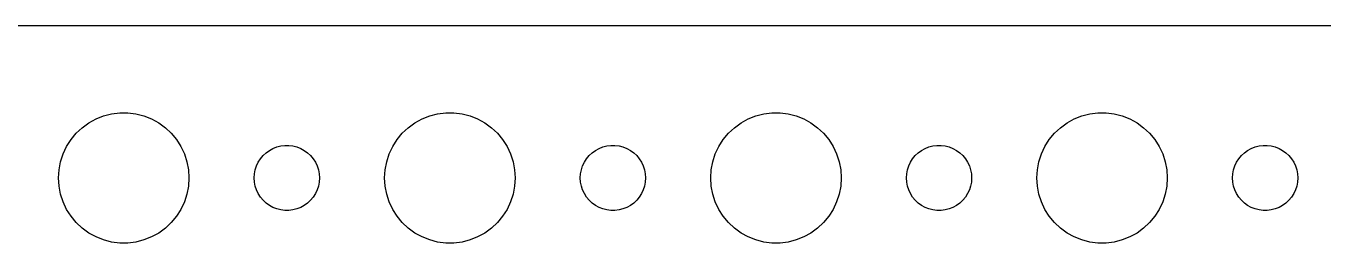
# Model space of a CAD drawing. Header units: metres. Extents: x -112 to 112, y -29 to 29.
# Drawn here: x -4.5 to 55.2, y 19.5 to 29.5 of the extents above; entities that cross this region are included whole.
import ezdxf

# ---------------------------------------------------------------- set-up
doc = ezdxf.new("R2010")
doc.units = ezdxf.units.M

msp = doc.modelspace()

# ---------------------------------------------------------------- linework, layer by layer
for p, q in [((107.314, 29.4901), (-107.314, 29.4901)), ((-1.60747, 25.033), (-1.27733, 25.2145)), ((-1.27733, 25.2145), (-0.92705, 25.3532)), ((-0.92705, 25.3532), (-0.56213, 25.4469)), ((-0.56213, 25.4469), (-0.18837, 25.4941)), ((-0.18837, 25.4941), (0.18837, 25.4941)), ((0.18837, 25.4941), (0.56213, 25.4469)), ((0.56213, 25.4469), (0.92705, 25.3532)), ((0.92705, 25.3532), (1.27733, 25.2145)), ((1.27733, 25.2145), (1.60747, 25.033)), ((13.3925, 25.033), (13.7227, 25.2145)), ((13.7227, 25.2145), (14.0729, 25.3532)), ((14.0729, 25.3532), (14.4379, 25.4469)), ((14.4379, 25.4469), (14.8116, 25.4941)), ((14.8116, 25.4941), (15.1884, 25.4941)), ((15.1884, 25.4941), (15.5621, 25.4469)), ((15.5621, 25.4469), (15.927, 25.3532)), ((15.927, 25.3532), (16.2773, 25.2145)), ((16.2773, 25.2145), (16.6075, 25.033)), ((28.3925, 25.033), (28.7227, 25.2145)), ((28.7227, 25.2145), (29.0729, 25.3532)), ((29.0729, 25.3532), (29.4379, 25.4469)), ((29.4379, 25.4469), (29.8116, 25.4941)), ((29.8116, 25.4941), (30.1884, 25.4941)), ((30.1884, 25.4941), (30.5621, 25.4469)), ((30.5621, 25.4469), (30.927, 25.3532)), ((30.927, 25.3532), (31.2773, 25.2145)), ((31.2773, 25.2145), (31.6075, 25.033)), ((43.3925, 25.033), (43.7227, 25.2145)), ((43.7227, 25.2145), (44.0729, 25.3532)), ((44.0729, 25.3532), (44.4379, 25.4469)), ((44.4379, 25.4469), (44.8116, 25.4941)), ((44.8116, 25.4941), (45.1884, 25.4941)), ((45.1884, 25.4941), (45.5621, 25.4469)), ((45.5621, 25.4469), (45.927, 25.3532)), ((45.927, 25.3532), (46.2773, 25.2145)), ((46.2773, 25.2145), (46.6075, 25.033)), ((-2.42705, 24.2634), (-2.1869, 24.5536)), ((-2.1869, 24.5536), (-1.91226, 24.8115)), ((-1.91226, 24.8115), (-1.60747, 25.033)), ((1.60747, 25.033), (1.91226, 24.8115)), ((1.91226, 24.8115), (2.1869, 24.5536)), ((2.1869, 24.5536), (2.42705, 24.2634)), ((12.5729, 24.2634), (12.8131, 24.5536)), ((12.8131, 24.5536), (13.0877, 24.8115)), ((13.0877, 24.8115), (13.3925, 25.033)), ((16.6075, 25.033), (16.9123, 24.8115)), ((16.9123, 24.8115), (17.1869, 24.5536)), ((17.1869, 24.5536), (17.427, 24.2634)), ((27.5729, 24.2634), (27.8131, 24.5536)), ((27.8131, 24.5536), (28.0877, 24.8115)), ((28.0877, 24.8115), (28.3925, 25.033)), ((31.6075, 25.033), (31.9123, 24.8115)), ((31.9123, 24.8115), (32.1869, 24.5536)), ((32.1869, 24.5536), (32.427, 24.2634)), ((42.5729, 24.2634), (42.8131, 24.5536)), ((42.8131, 24.5536), (43.0877, 24.8115)), ((43.0877, 24.8115), (43.3925, 25.033)), ((46.6075, 25.033), (46.9123, 24.8115)), ((46.9123, 24.8115), (47.1869, 24.5536)), ((47.1869, 24.5536), (47.427, 24.2634)), ((-2.78932, 23.6044), (-2.62891, 23.9453)), ((-2.62891, 23.9453), (-2.42705, 24.2634)), ((2.42705, 24.2634), (2.62891, 23.9453)), ((2.62891, 23.9453), (2.78932, 23.6044)), ((6.86133, 23.8572), (7.03647, 23.9266)), ((7.03647, 23.9266), (7.21892, 23.9734)), ((7.21892, 23.9734), (7.40581, 23.997)), ((7.40581, 23.997), (7.59418, 23.997)), ((7.59418, 23.997), (7.78107, 23.9734)), ((7.78107, 23.9734), (7.96352, 23.9266)), ((7.96352, 23.9266), (8.13866, 23.8572)), ((12.2107, 23.6044), (12.3711, 23.9453)), ((12.3711, 23.9453), (12.5729, 24.2634)), ((17.427, 24.2634), (17.6289, 23.9453)), ((17.6289, 23.9453), (17.7893, 23.6044)), ((21.8613, 23.8572), (22.0365, 23.9266)), ((22.0365, 23.9266), (22.2189, 23.9734)), ((22.2189, 23.9734), (22.4058, 23.997)), ((22.4058, 23.997), (22.5942, 23.997)), ((22.5942, 23.997), (22.7811, 23.9734)), ((22.7811, 23.9734), (22.9635, 23.9266)), ((22.9635, 23.9266), (23.1387, 23.8572)), ((27.2107, 23.6044), (27.3711, 23.9453)), ((27.3711, 23.9453), (27.5729, 24.2634)), ((32.427, 24.2634), (32.6289, 23.9453)), ((32.6289, 23.9453), (32.7893, 23.6044)), ((36.8613, 23.8572), (37.0365, 23.9266)), ((37.0365, 23.9266), (37.2189, 23.9734)), ((37.2189, 23.9734), (37.4058, 23.997)), ((37.4058, 23.997), (37.5942, 23.997)), ((37.5942, 23.997), (37.7811, 23.9734)), ((37.7811, 23.9734), (37.9635, 23.9266)), ((37.9635, 23.9266), (38.1387, 23.8572)), ((42.2107, 23.6044), (42.3711, 23.9453)), ((42.3711, 23.9453), (42.5729, 24.2634)), ((47.427, 24.2634), (47.6289, 23.9453)), ((47.6289, 23.9453), (47.7893, 23.6044)), ((51.8613, 23.8572), (52.0365, 23.9266)), ((52.0365, 23.9266), (52.2189, 23.9734)), ((52.2189, 23.9734), (52.4058, 23.997)), ((52.4058, 23.997), (52.5942, 23.997)), ((52.5942, 23.997), (52.7811, 23.9734)), ((52.7811, 23.9734), (52.9635, 23.9266)), ((52.9635, 23.9266), (53.1387, 23.8572)), ((-2.90575, 23.2461), (-2.78932, 23.6044)), ((2.78932, 23.6044), (2.90575, 23.2461)), ((6.18553, 23.2226), (6.28647, 23.3817)), ((6.28647, 23.3817), (6.40654, 23.5268)), ((6.40654, 23.5268), (6.54385, 23.6558)), ((6.54385, 23.6558), (6.69626, 23.7665)), ((6.69626, 23.7665), (6.86133, 23.8572)), ((8.13866, 23.8572), (8.30373, 23.7665)), ((8.30373, 23.7665), (8.45613, 23.6558)), ((8.45613, 23.6558), (8.59344, 23.5268)), ((8.59344, 23.5268), (8.71352, 23.3817)), ((8.71352, 23.3817), (8.81445, 23.2226)), ((12.0942, 23.2461), (12.2107, 23.6044)), ((17.7893, 23.6044), (17.9057, 23.2461)), ((21.1855, 23.2226), (21.2865, 23.3817)), ((21.2865, 23.3817), (21.4065, 23.5268)), ((21.4065, 23.5268), (21.5439, 23.6558)), ((21.5439, 23.6558), (21.6963, 23.7665)), ((21.6963, 23.7665), (21.8613, 23.8572)), ((23.1387, 23.8572), (23.3037, 23.7665)), ((23.3037, 23.7665), (23.4561, 23.6558)), ((23.4561, 23.6558), (23.5934, 23.5268)), ((23.5934, 23.5268), (23.7135, 23.3817)), ((23.7135, 23.3817), (23.8145, 23.2226)), ((27.0942, 23.2461), (27.2107, 23.6044)), ((32.7893, 23.6044), (32.9057, 23.2461)), ((36.1855, 23.2226), (36.2865, 23.3817)), ((36.2865, 23.3817), (36.4065, 23.5268)), ((36.4065, 23.5268), (36.5439, 23.6558)), ((36.5439, 23.6558), (36.6963, 23.7665)), ((36.6963, 23.7665), (36.8613, 23.8572)), ((38.1387, 23.8572), (38.3037, 23.7665)), ((38.3037, 23.7665), (38.4561, 23.6558)), ((38.4561, 23.6558), (38.5934, 23.5268)), ((38.5934, 23.5268), (38.7135, 23.3817)), ((38.7135, 23.3817), (38.8145, 23.2226)), ((42.0942, 23.2461), (42.2107, 23.6044)), ((47.7893, 23.6044), (47.9057, 23.2461)), ((51.1855, 23.2226), (51.2865, 23.3817)), ((51.2865, 23.3817), (51.4065, 23.5268)), ((51.4065, 23.5268), (51.5439, 23.6558)), ((51.5439, 23.6558), (51.6963, 23.7665)), ((51.6963, 23.7665), (51.8613, 23.8572)), ((53.1387, 23.8572), (53.3037, 23.7665)), ((53.3037, 23.7665), (53.4561, 23.6558)), ((53.4561, 23.6558), (53.5934, 23.5268)), ((53.5934, 23.5268), (53.7135, 23.3817)), ((53.7135, 23.3817), (53.8145, 23.2226)), ((-3, 22.5), (-2.97633, 22.876)), ((-2.97633, 22.876), (-2.90575, 23.2461)), ((2.90575, 23.2461), (2.97633, 22.876)), ((2.97633, 22.876), (3, 22.5)), ((6, 22.5), (6.01183, 22.688)), ((6.01183, 22.688), (6.04712, 22.873)), ((6.04712, 22.873), (6.10533, 23.0522)), ((6.10533, 23.0522), (6.18553, 23.2226)), ((8.81445, 23.2226), (8.89465, 23.0522)), ((8.89465, 23.0522), (8.95287, 22.873)), ((8.95287, 22.873), (8.98816, 22.688)), ((8.98816, 22.688), (9, 22.5)), ((12, 22.5), (12.0237, 22.876)), ((12.0237, 22.876), (12.0942, 23.2461)), ((17.9057, 23.2461), (17.9763, 22.876)), ((17.9763, 22.876), (18, 22.5)), ((21, 22.5), (21.0118, 22.688)), ((21.0118, 22.688), (21.0471, 22.873)), ((21.0471, 22.873), (21.1053, 23.0522)), ((21.1053, 23.0522), (21.1855, 23.2226)), ((23.8145, 23.2226), (23.8947, 23.0522)), ((23.8947, 23.0522), (23.9529, 22.873)), ((23.9529, 22.873), (23.9882, 22.688)), ((23.9882, 22.688), (24, 22.5)), ((27, 22.5), (27.0237, 22.876)), ((27.0237, 22.876), (27.0942, 23.2461)), ((32.9057, 23.2461), (32.9763, 22.876)), ((32.9763, 22.876), (33, 22.5)), ((36, 22.5), (36.0118, 22.688)), ((36.0118, 22.688), (36.0471, 22.873)), ((36.0471, 22.873), (36.1053, 23.0522)), ((36.1053, 23.0522), (36.1855, 23.2226)), ((38.8145, 23.2226), (38.8947, 23.0522)), ((38.8947, 23.0522), (38.9529, 22.873)), ((38.9529, 22.873), (38.9882, 22.688)), ((38.9882, 22.688), (39, 22.5)), ((42, 22.5), (42.0237, 22.876)), ((42.0237, 22.876), (42.0942, 23.2461)), ((47.9057, 23.2461), (47.9763, 22.876)), ((47.9763, 22.876), (48, 22.5)), ((51, 22.5), (51.0118, 22.688)), ((51.0118, 22.688), (51.0471, 22.873)), ((51.0471, 22.873), (51.1053, 23.0522)), ((51.1053, 23.0522), (51.1855, 23.2226)), ((53.8145, 23.2226), (53.8947, 23.0522)), ((53.8947, 23.0522), (53.9529, 22.873)), ((53.9529, 22.873), (53.9882, 22.688)), ((53.9882, 22.688), (54, 22.5)), ((-2.97633, 22.124), (-3, 22.5)), ((-2.90575, 21.7539), (-2.97633, 22.124)), ((2.97633, 22.124), (2.90575, 21.7539)), ((3, 22.5), (2.97633, 22.124)), ((6.01183, 22.312), (6, 22.5)), ((6.04712, 22.127), (6.01183, 22.312)), ((6.10533, 21.9478), (6.04712, 22.127)), ((8.95287, 22.127), (8.89465, 21.9478)), ((8.98816, 22.312), (8.95287, 22.127)), ((9, 22.5), (8.98816, 22.312)), ((12.0237, 22.124), (12, 22.5)), ((12.0942, 21.7539), (12.0237, 22.124)), ((17.9763, 22.124), (17.9057, 21.7539)), ((18, 22.5), (17.9763, 22.124)), ((21.0118, 22.312), (21, 22.5)), ((21.0471, 22.127), (21.0118, 22.312)), ((21.1053, 21.9478), (21.0471, 22.127)), ((23.9529, 22.127), (23.8947, 21.9478)), ((23.9882, 22.312), (23.9529, 22.127)), ((24, 22.5), (23.9882, 22.312)), ((27.0237, 22.124), (27, 22.5)), ((27.0942, 21.7539), (27.0237, 22.124)), ((32.9763, 22.124), (32.9057, 21.7539)), ((33, 22.5), (32.9763, 22.124)), ((36.0118, 22.312), (36, 22.5)), ((36.0471, 22.127), (36.0118, 22.312)), ((36.1053, 21.9478), (36.0471, 22.127)), ((38.9529, 22.127), (38.8947, 21.9478)), ((38.9882, 22.312), (38.9529, 22.127)), ((39, 22.5), (38.9882, 22.312)), ((42.0237, 22.124), (42, 22.5)), ((42.0942, 21.7539), (42.0237, 22.124)), ((47.9763, 22.124), (47.9057, 21.7539)), ((48, 22.5), (47.9763, 22.124)), ((51.0118, 22.312), (51, 22.5)), ((51.0471, 22.127), (51.0118, 22.312)), ((51.1053, 21.9478), (51.0471, 22.127)), ((53.9529, 22.127), (53.8947, 21.9478)), ((53.9882, 22.312), (53.9529, 22.127)), ((54, 22.5), (53.9882, 22.312)), ((-2.78932, 21.3956), (-2.90575, 21.7539)), ((2.90575, 21.7539), (2.78932, 21.3956)), ((6.18553, 21.7774), (6.10533, 21.9478)), ((6.28647, 21.6183), (6.18553, 21.7774)), ((6.40654, 21.4732), (6.28647, 21.6183)), ((8.71352, 21.6183), (8.59344, 21.4732)), ((8.81445, 21.7774), (8.71352, 21.6183)), ((8.89465, 21.9478), (8.81445, 21.7774)), ((12.2107, 21.3956), (12.0942, 21.7539)), ((17.9057, 21.7539), (17.7893, 21.3956)), ((21.1855, 21.7774), (21.1053, 21.9478)), ((21.2865, 21.6183), (21.1855, 21.7774)), ((21.4065, 21.4732), (21.2865, 21.6183)), ((23.7135, 21.6183), (23.5934, 21.4732)), ((23.8145, 21.7774), (23.7135, 21.6183)), ((23.8947, 21.9478), (23.8145, 21.7774)), ((27.2107, 21.3956), (27.0942, 21.7539)), ((32.9057, 21.7539), (32.7893, 21.3956)), ((36.1855, 21.7774), (36.1053, 21.9478)), ((36.2865, 21.6183), (36.1855, 21.7774)), ((36.4065, 21.4732), (36.2865, 21.6183)), ((38.7135, 21.6183), (38.5934, 21.4732)), ((38.8145, 21.7774), (38.7135, 21.6183)), ((38.8947, 21.9478), (38.8145, 21.7774)), ((42.2107, 21.3956), (42.0942, 21.7539)), ((47.9057, 21.7539), (47.7893, 21.3956)), ((51.1855, 21.7774), (51.1053, 21.9478)), ((51.2865, 21.6183), (51.1855, 21.7774)), ((51.4065, 21.4732), (51.2865, 21.6183)), ((53.7135, 21.6183), (53.5934, 21.4732)), ((53.8145, 21.7774), (53.7135, 21.6183)), ((53.8947, 21.9478), (53.8145, 21.7774)), ((-2.62891, 21.0547), (-2.78932, 21.3956)), ((-2.42705, 20.7366), (-2.62891, 21.0547)), ((2.62891, 21.0547), (2.42705, 20.7366)), ((2.78932, 21.3956), (2.62891, 21.0547)), ((6.54385, 21.3442), (6.40654, 21.4732)), ((6.69626, 21.2335), (6.54385, 21.3442)), ((6.86133, 21.1427), (6.69626, 21.2335)), ((7.03647, 21.0734), (6.86133, 21.1427)), ((7.21892, 21.0266), (7.03647, 21.0734)), ((7.40581, 21.003), (7.21892, 21.0266)), ((7.59418, 21.003), (7.40581, 21.003)), ((7.78107, 21.0266), (7.59418, 21.003)), ((7.96352, 21.0734), (7.78107, 21.0266)), ((8.13866, 21.1427), (7.96352, 21.0734)), ((8.30373, 21.2335), (8.13866, 21.1427)), ((8.45613, 21.3442), (8.30373, 21.2335)), ((8.59344, 21.4732), (8.45613, 21.3442)), ((12.3711, 21.0547), (12.2107, 21.3956)), ((12.5729, 20.7366), (12.3711, 21.0547)), ((17.6289, 21.0547), (17.427, 20.7366)), ((17.7893, 21.3956), (17.6289, 21.0547)), ((21.5439, 21.3442), (21.4065, 21.4732)), ((21.6963, 21.2335), (21.5439, 21.3442)), ((21.8613, 21.1427), (21.6963, 21.2335)), ((22.0365, 21.0734), (21.8613, 21.1427)), ((22.2189, 21.0266), (22.0365, 21.0734)), ((22.4058, 21.003), (22.2189, 21.0266)), ((22.5942, 21.003), (22.4058, 21.003)), ((22.7811, 21.0266), (22.5942, 21.003)), ((22.9635, 21.0734), (22.7811, 21.0266)), ((23.1387, 21.1427), (22.9635, 21.0734)), ((23.3037, 21.2335), (23.1387, 21.1427)), ((23.4561, 21.3442), (23.3037, 21.2335)), ((23.5934, 21.4732), (23.4561, 21.3442)), ((27.3711, 21.0547), (27.2107, 21.3956)), ((27.5729, 20.7366), (27.3711, 21.0547)), ((32.6289, 21.0547), (32.427, 20.7366)), ((32.7893, 21.3956), (32.6289, 21.0547)), ((36.5439, 21.3442), (36.4065, 21.4732)), ((36.6963, 21.2335), (36.5439, 21.3442)), ((36.8613, 21.1427), (36.6963, 21.2335)), ((37.0365, 21.0734), (36.8613, 21.1427)), ((37.2189, 21.0266), (37.0365, 21.0734)), ((37.4058, 21.003), (37.2189, 21.0266)), ((37.5942, 21.003), (37.4058, 21.003)), ((37.7811, 21.0266), (37.5942, 21.003)), ((37.9635, 21.0734), (37.7811, 21.0266)), ((38.1387, 21.1427), (37.9635, 21.0734)), ((38.3037, 21.2335), (38.1387, 21.1427)), ((38.4561, 21.3442), (38.3037, 21.2335)), ((38.5934, 21.4732), (38.4561, 21.3442)), ((42.3711, 21.0547), (42.2107, 21.3956)), ((42.5729, 20.7366), (42.3711, 21.0547)), ((47.6289, 21.0547), (47.427, 20.7366)), ((47.7893, 21.3956), (47.6289, 21.0547)), ((51.5439, 21.3442), (51.4065, 21.4732)), ((51.6963, 21.2335), (51.5439, 21.3442)), ((51.8613, 21.1427), (51.6963, 21.2335)), ((52.0365, 21.0734), (51.8613, 21.1427)), ((52.2189, 21.0266), (52.0365, 21.0734)), ((52.4058, 21.003), (52.2189, 21.0266)), ((52.5942, 21.003), (52.4058, 21.003)), ((52.7811, 21.0266), (52.5942, 21.003)), ((52.9635, 21.0734), (52.7811, 21.0266)), ((53.1387, 21.1427), (52.9635, 21.0734)), ((53.3037, 21.2335), (53.1387, 21.1427)), ((53.4561, 21.3442), (53.3037, 21.2335)), ((53.5934, 21.4732), (53.4561, 21.3442)), ((-2.1869, 20.4464), (-2.42705, 20.7366)), ((-1.91226, 20.1884), (-2.1869, 20.4464)), ((2.1869, 20.4464), (1.91226, 20.1884)), ((2.42705, 20.7366), (2.1869, 20.4464)), ((12.8131, 20.4464), (12.5729, 20.7366)), ((13.0877, 20.1884), (12.8131, 20.4464)), ((17.1869, 20.4464), (16.9123, 20.1884)), ((17.427, 20.7366), (17.1869, 20.4464)), ((27.8131, 20.4464), (27.5729, 20.7366)), ((28.0877, 20.1884), (27.8131, 20.4464)), ((32.1869, 20.4464), (31.9123, 20.1884)), ((32.427, 20.7366), (32.1869, 20.4464)), ((42.8131, 20.4464), (42.5729, 20.7366)), ((43.0877, 20.1884), (42.8131, 20.4464)), ((47.1869, 20.4464), (46.9123, 20.1884)), ((47.427, 20.7366), (47.1869, 20.4464)), ((-1.60747, 19.967), (-1.91226, 20.1884)), ((-1.27733, 19.7855), (-1.60747, 19.967)), ((-0.92705, 19.6468), (-1.27733, 19.7855)), ((1.27733, 19.7855), (0.92705, 19.6468)), ((1.60747, 19.967), (1.27733, 19.7855)), ((1.91226, 20.1884), (1.60747, 19.967)), ((13.3925, 19.967), (13.0877, 20.1884)), ((13.7227, 19.7855), (13.3925, 19.967)), ((14.0729, 19.6468), (13.7227, 19.7855)), ((16.2773, 19.7855), (15.927, 19.6468)), ((16.6075, 19.967), (16.2773, 19.7855)), ((16.9123, 20.1884), (16.6075, 19.967)), ((28.3925, 19.967), (28.0877, 20.1884)), ((28.7227, 19.7855), (28.3925, 19.967)), ((29.0729, 19.6468), (28.7227, 19.7855)), ((31.2773, 19.7855), (30.927, 19.6468)), ((31.6075, 19.967), (31.2773, 19.7855)), ((31.9123, 20.1884), (31.6075, 19.967)), ((43.3925, 19.967), (43.0877, 20.1884)), ((43.7227, 19.7855), (43.3925, 19.967)), ((44.0729, 19.6468), (43.7227, 19.7855)), ((46.2773, 19.7855), (45.927, 19.6468)), ((46.6075, 19.967), (46.2773, 19.7855)), ((46.9123, 20.1884), (46.6075, 19.967)), ((-0.56213, 19.5531), (-0.92705, 19.6468)), ((-0.18837, 19.5059), (-0.56213, 19.5531)), ((0.18837, 19.5059), (-0.18837, 19.5059)), ((0.56213, 19.5531), (0.18837, 19.5059)), ((0.92705, 19.6468), (0.56213, 19.5531)), ((14.4379, 19.5531), (14.0729, 19.6468)), ((14.8116, 19.5059), (14.4379, 19.5531)), ((15.1884, 19.5059), (14.8116, 19.5059)), ((15.5621, 19.5531), (15.1884, 19.5059)), ((15.927, 19.6468), (15.5621, 19.5531)), ((29.4379, 19.5531), (29.0729, 19.6468)), ((29.8116, 19.5059), (29.4379, 19.5531)), ((30.1884, 19.5059), (29.8116, 19.5059)), ((30.5621, 19.5531), (30.1884, 19.5059)), ((30.927, 19.6468), (30.5621, 19.5531)), ((44.4379, 19.5531), (44.0729, 19.6468)), ((44.8116, 19.5059), (44.4379, 19.5531)), ((45.1884, 19.5059), (44.8116, 19.5059)), ((45.5621, 19.5531), (45.1884, 19.5059)), ((45.927, 19.6468), (45.5621, 19.5531))]:
    msp.add_line(p, q)

doc.saveas('drawing.dxf')
